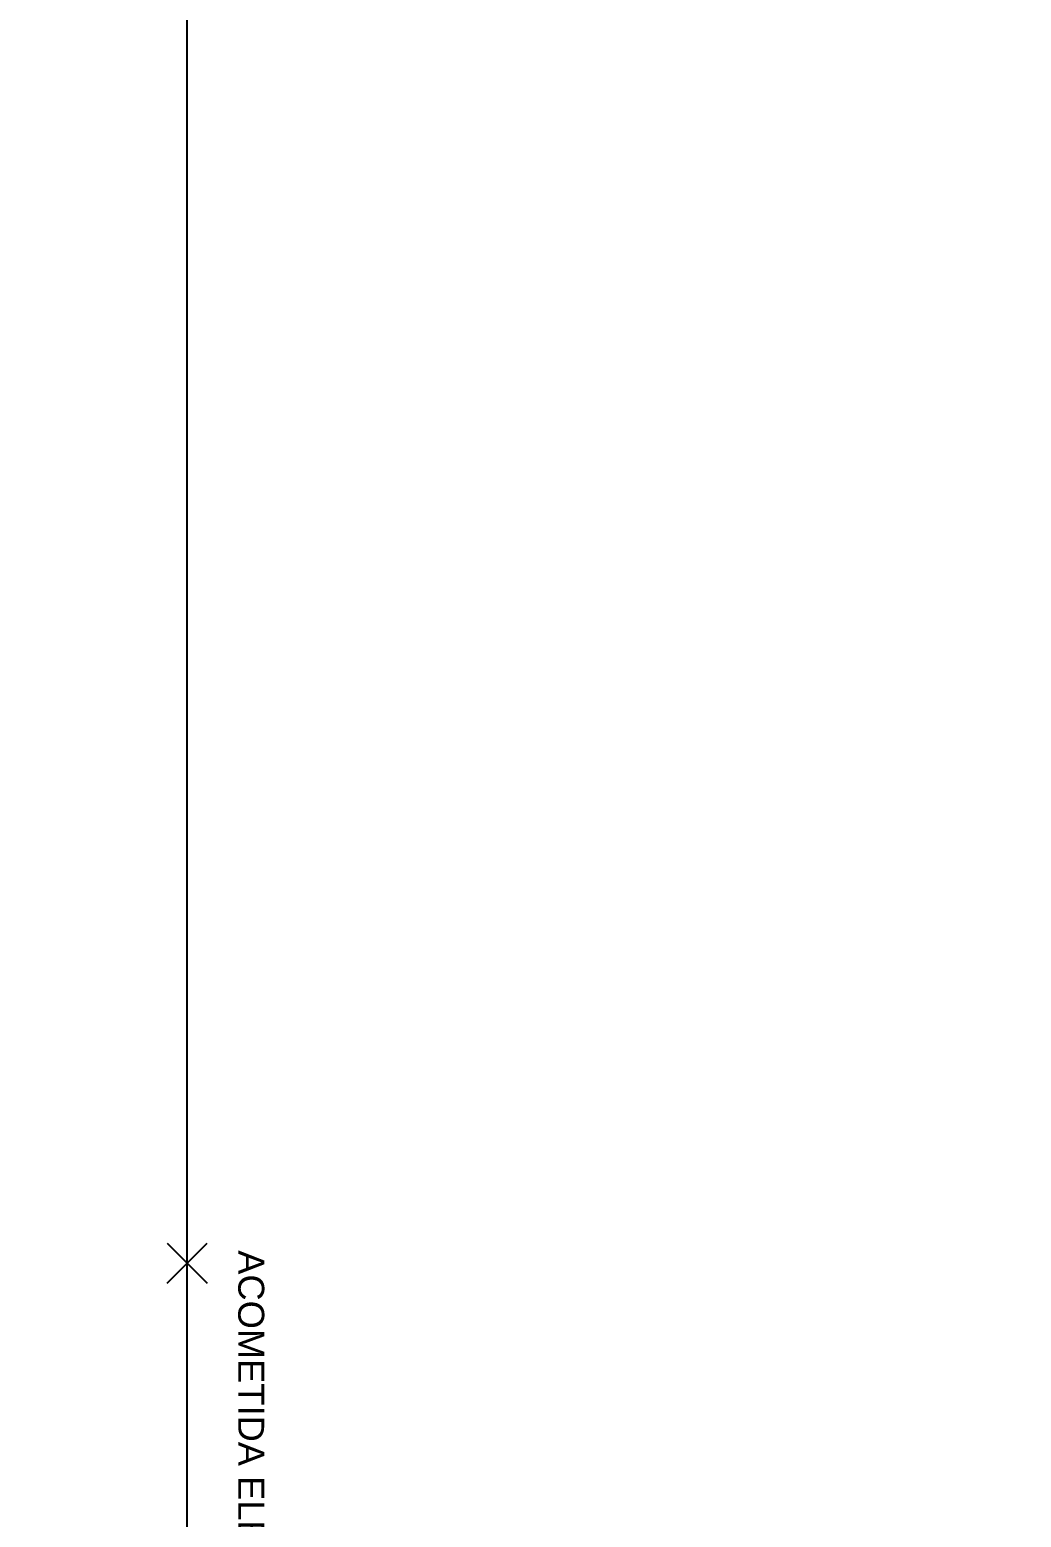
# Model space of a CAD drawing. Header units: metres. Extents: x 0 to 8715937, y -236336 to 216.
# Drawn here: x 84.94 to 102.43, y 43.35 to 69.58 of the extents above; entities that cross this region are included whole.
import ezdxf

# ---------------------------------------------------------------- set-up
doc = ezdxf.new("R2010")
doc.units = ezdxf.units.M
doc.header["$MEASUREMENT"] = 0
for name, color, linetype in [('0-BLOCK-ARQUITECTURA', 7, 'Continuous'), ('0-BLOCK-COCHERAS', 7, 'Continuous'), ('0-BLOCK-ESTRUCTURA', 7, 'Continuous'), ('terreno mensura', 6, 'Continuous'), ('TEXTO', 7, 'Continuous')]:
    doc.layers.add(name, color=color, linetype=linetype)
doc.styles.add('ARIAL', font='arial.ttf')

# ---------------------------------------------------------------- blocks, each defined once
blk = doc.blocks.new('DPM-COCHERAS')
at = {"layer": 'terreno mensura', "ltscale": 0.1}
for points in [[(0, 146.67), (-87.72, 98.07), (-87.72, 0), (0, 0)], [(112.279, 0), (0, 0), (0, 146.67), (112.28, 144.13)]]:
    blk.add_lwpolyline(points, close=True, dxfattribs=at)
blk = doc.blocks.new('DPM-ARQUITECTURA')
at = {"ltscale": 0.1}
for p, q in [((-0.354, 48.183), (0.354, 47.476)), ((-0.354, 47.476), (0.354, 48.183))]:
    blk.add_line(p, q, dxfattribs=at)
at = {"layer": 'terreno mensura', "ltscale": 0.1}
for points in [[(0, 146.67), (-87.72, 98.07), (-87.72, 0), (0, 0)], [(112.279, 0), (0, 0), (0, 146.67), (112.28, 144.13)]]:
    blk.add_lwpolyline(points, close=True, dxfattribs=at)
at = {"layer": 'TEXTO', "style": 'ARIAL'}
blk.add_text('ACOMETIDA ELECT. (AVERIGUAR)', height=0.45826, rotation=270, dxfattribs=at).set_placement((0.901, 48.059))
blk = doc.blocks.new('DPM-ESTRUCTURA')
at = {"layer": 'terreno mensura', "ltscale": 0.1}
for points in [[(0, 146.67), (-87.72, 98.07), (-87.72, 0), (0, 0)], [(112.279, 0), (0, 0), (0, 146.67), (112.28, 144.13)]]:
    blk.add_lwpolyline(points, close=True, dxfattribs=at)

msp = doc.modelspace()

# ---------------------------------------------------------------- block references
at = {"layer": '0-BLOCK-ARQUITECTURA'}
msp.add_blockref('DPM-ARQUITECTURA', (87.72, 0), dxfattribs=at)
at = {"layer": '0-BLOCK-COCHERAS'}
msp.add_blockref('DPM-COCHERAS', (87.72, 0), dxfattribs=at)
at = {"layer": '0-BLOCK-ESTRUCTURA', "ltscale": 0.1}
msp.add_blockref('DPM-ESTRUCTURA', (87.72, 0), dxfattribs=at)

doc.saveas('drawing.dxf')
